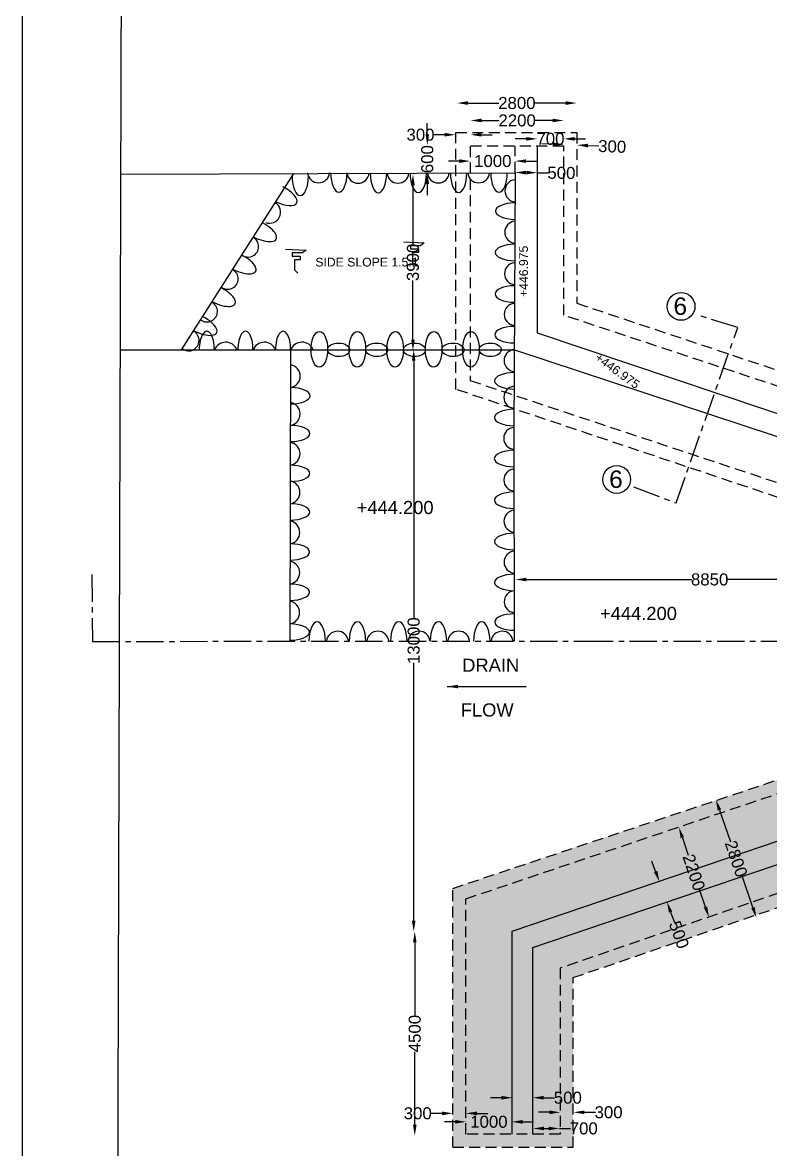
# Model space of a CAD drawing. Header units: millimetres. Extents: x 980 to 97004, y 2189 to 66609.
# Drawn here: x 980 to 18077, y 18321 to 44074 of the extents above; entities that cross this region are included whole.
import ezdxf

# ---------------------------------------------------------------- set-up
doc = ezdxf.new("R2010")
doc.units = ezdxf.units.MM
doc.header["$MEASUREMENT"] = 0
doc.linetypes.add('CENTER', pattern=[2, 1.25, -0.25, 0.25, -0.25])
doc.linetypes.add('DASHED', pattern=[0.75, 0.5, -0.25])
for name, color, linetype in [('DIM', 7, 'Continuous'), ('DWG', 7, 'Continuous'), ('TEXT', 7, 'Continuous')]:
    doc.layers.add(name, color=color, linetype=linetype)
doc.styles.get("Standard").update_dxf_attribs({"font": 'arial.ttf'})
doc.dimstyles.new('Civil', dxfattribs={"dimtxt": 275, "dimasz": 250, "dimexe": 0.1, "dimexo": 0.0625, "dimgap": 0.09, "dimtad": 0, "dimdec": 0, "dimzin": 12, "dimdsep": 46, "dimtxsty": 'Standard', "dimcen": 0.1, "dimse1": 1, "dimse2": 1, "dimadec": 0, "dimazin": 2, "dimtfac": 1, "dimtdec": 0, "dimtofl": 0, "dimtmove": 0, "dimatfit": 3, "dimfxl": 1, "dimfrac": 1, "dimtolj": 1, "dimtzin": 0, "dimarcsym": 0})

# ---------------------------------------------------------------- blocks, each defined once
blk = doc.blocks.new('*D80')
at = {"layer": 'Defpoints', "color": 0, "transparency": 16777216}
for p in [(10914, 42207), (13647, 42234), (13647, 42207)]:
    blk.add_point(p, dxfattribs=at)
at = {"layer": 'DIM', "color": 0, "lineweight": -2, "transparency": 16777216}
for p, q in [((11164, 42234), (11868, 42234)), ((13397, 42234), (12693, 42234))]:
    blk.add_line(p, q, dxfattribs=at)
at = {"layer": 'DIM', "color": 0, "transparency": 16777216}
for points in [[(11164, 42276), (11164, 42193), (10914, 42234)], [(13397, 42276), (13397, 42193), (13647, 42234)]]:
    blk.add_solid(points, dxfattribs=at)
at = {"layer": 'DIM', "color": 0, "transparency": 16777216, "insert": (12280, 42234), "char_height": 275, "attachment_point": 5}
blk.add_mtext('\\A1;2800', dxfattribs=at)
blk = doc.blocks.new('*D81')
at = {"layer": 'Defpoints', "color": 0, "transparency": 16777216}
for p in [(11223, 41875), (13348, 41875), (13348, 41836)]:
    blk.add_point(p, dxfattribs=at)
at = {"layer": 'DIM', "color": 0, "lineweight": -2, "transparency": 16777216}
for p, q in [((11473, 41836), (11873, 41836)), ((13098, 41836), (12699, 41836))]:
    blk.add_line(p, q, dxfattribs=at)
at = {"layer": 'DIM', "color": 0, "transparency": 16777216}
for points in [[(11473, 41878), (11473, 41795), (11223, 41836)], [(13098, 41878), (13098, 41795), (13348, 41836)]]:
    blk.add_solid(points, dxfattribs=at)
at = {"layer": 'DIM', "color": 0, "transparency": 16777216, "insert": (12286, 41836), "char_height": 275, "attachment_point": 5}
blk.add_mtext('\\A1;2200', dxfattribs=at)
blk = doc.blocks.new('*D82')
at = {"layer": 'Defpoints', "color": 0, "transparency": 16777216}
for p in [(10233, 41273), (10238, 41273), (10238, 40631)]:
    blk.add_point(p, dxfattribs=at)
at = {"layer": 'DIM', "color": 0, "lineweight": -2, "transparency": 16777216}
for p, q in [((10233, 41523), (10233, 41773)), ((10233, 40381), (10233, 40131))]:
    blk.add_line(p, q, dxfattribs=at)
at = {"layer": 'DIM', "color": 0, "transparency": 16777216}
for points in [[(10191, 41523), (10275, 41523), (10233, 41273)], [(10191, 40381), (10275, 40381), (10233, 40631)]]:
    blk.add_solid(points, dxfattribs=at)
at = {"layer": 'DIM', "color": 0, "transparency": 16777216, "insert": (10233, 40952), "char_height": 275, "attachment_point": 5, "rotation": 90}
blk.add_mtext('\\A1;600', dxfattribs=at)
blk = doc.blocks.new('*D83')
at = {"layer": 'Defpoints', "color": 0, "transparency": 16777216}
for p in [(10880, 41510), (10880, 40930), (11218, 40930)]:
    blk.add_point(p, dxfattribs=at)
at = {"layer": 'DIM', "color": 0, "lineweight": -2, "transparency": 16777216}
for p, q in [((10630, 41510), (10380, 41510)), ((11468, 41510), (11718, 41510))]:
    blk.add_line(p, q, dxfattribs=at)
at = {"layer": 'DIM', "color": 0, "transparency": 16777216}
for points in [[(10630, 41552), (10630, 41469), (10880, 41510)], [(11468, 41552), (11468, 41469), (11218, 41510)]]:
    blk.add_solid(points, dxfattribs=at)
at = {"layer": 'DIM', "color": 0, "transparency": 16777216, "insert": (10077, 41510), "char_height": 275, "attachment_point": 5}
blk.add_mtext('\\A1;300', dxfattribs=at)
blk = doc.blocks.new('*D84')
at = {"layer": 'Defpoints', "color": 0, "transparency": 16777216}
for p in [(11218, 40913), (12242, 40913), (12242, 40908)]:
    blk.add_point(p, dxfattribs=at)
at = {"layer": 'DIM', "color": 0, "lineweight": -2, "transparency": 16777216}
for p, q in [((10968, 40908), (10718, 40908)), ((12492, 40908), (12742, 40908))]:
    blk.add_line(p, q, dxfattribs=at)
at = {"layer": 'DIM', "color": 0, "transparency": 16777216}
for points in [[(10968, 40949), (10968, 40866), (11218, 40908)], [(12492, 40949), (12492, 40866), (12242, 40908)]]:
    blk.add_solid(points, dxfattribs=at)
at = {"layer": 'DIM', "color": 0, "transparency": 16777216, "insert": (11730, 40908), "char_height": 275, "attachment_point": 5}
blk.add_mtext('\\A1;1000', dxfattribs=at)
blk = doc.blocks.new('*D85')
at = {"layer": 'Defpoints', "color": 0, "transparency": 16777216}
for p in [(12239, 40642), (12745, 40642), (12745, 40637)]:
    blk.add_point(p, dxfattribs=at)
at = {"layer": 'DIM', "color": 0, "lineweight": -2, "transparency": 16777216}
for p, q in [((12489, 40645), (12495, 40645)), ((12745, 40642), (12995, 40640))]:
    blk.add_line(p, q, dxfattribs=at)
at = {"layer": 'DIM', "color": 0, "transparency": 16777216}
for points in [[(12489, 40687), (12489, 40603), (12239, 40648)], [(12496, 40687), (12495, 40603), (12745, 40642)]]:
    blk.add_solid(points, dxfattribs=at)
at = {"layer": 'DIM', "color": 0, "transparency": 16777216, "insert": (13298, 40637), "char_height": 275, "attachment_point": 5, "rotation": 359.3978}
blk.add_mtext('\\A1;500', dxfattribs=at)
blk = doc.blocks.new('*D86')
at = {"layer": 'Defpoints', "color": 0, "transparency": 16777216}
for p in [(12745, 41251), (13350, 41416), (13350, 41251)]:
    blk.add_point(p, dxfattribs=at)
at = {"layer": 'DIM', "color": 0, "lineweight": -2, "transparency": 16777216}
for p, q in [((12495, 41416), (12245, 41416)), ((13600, 41416), (13850, 41416))]:
    blk.add_line(p, q, dxfattribs=at)
at = {"layer": 'DIM', "color": 0, "transparency": 16777216}
for points in [[(12495, 41458), (12495, 41375), (12745, 41416)], [(13600, 41458), (13600, 41375), (13350, 41416)]]:
    blk.add_solid(points, dxfattribs=at)
at = {"layer": 'DIM', "color": 0, "transparency": 16777216, "insert": (13048, 41416), "char_height": 275, "attachment_point": 5}
blk.add_mtext('\\A1;700', dxfattribs=at)
blk = doc.blocks.new('*D87')
at = {"layer": 'Defpoints', "color": 0, "transparency": 16777216}
for p in [(13350, 41251), (13655, 41239), (13656, 41273)]:
    blk.add_point(p, dxfattribs=at)
at = {"layer": 'DIM', "color": 0, "lineweight": -2, "transparency": 16777216}
for p, q in [((13101, 41294), (12852, 41303)), ((13906, 41263), (14156, 41254))]:
    blk.add_line(p, q, dxfattribs=at)
at = {"layer": 'DIM', "color": 0, "transparency": 16777216}
for points in [[(13103, 41335), (13100, 41252), (13351, 41284)], [(13907, 41305), (13904, 41221), (13656, 41273)]]:
    blk.add_solid(points, dxfattribs=at)
at = {"layer": 'DIM', "color": 0, "transparency": 16777216, "insert": (14459, 41242), "char_height": 275, "attachment_point": 5, "rotation": 357.8216}
blk.add_mtext('\\A1;300', dxfattribs=at)
blk = doc.blocks.new('*D88')
at = {"layer": 'Defpoints', "color": 0, "transparency": 16777216}
for p in [(9905, 40606), (10026, 40606), (10026, 36579)]:
    blk.add_point(p, dxfattribs=at)
at = {"layer": 'DIM', "color": 0, "lineweight": -2, "transparency": 16777216}
for p, q in [((9905, 40356), (9905, 39003)), ((9905, 36829), (9905, 38182))]:
    blk.add_line(p, q, dxfattribs=at)
at = {"layer": 'DIM', "color": 0, "transparency": 16777216}
for points in [[(9863, 40356), (9946, 40356), (9905, 40606)], [(9863, 36829), (9946, 36829), (9905, 36579)]]:
    blk.add_solid(points, dxfattribs=at)
at = {"layer": 'DIM', "color": 0, "transparency": 16777216, "insert": (9905, 38593), "char_height": 275, "attachment_point": 5, "rotation": 90}
blk.add_mtext('\\A1;3900', dxfattribs=at)
blk = doc.blocks.new('*D89')
at = {"layer": 'Defpoints', "color": 0, "transparency": 16777216}
for p in [(9922, 36598), (10141, 36598), (10141, 23298)]:
    blk.add_point(p, dxfattribs=at)
at = {"layer": 'DIM', "color": 0, "lineweight": -2, "transparency": 16777216}
for p, q in [((9922, 36348), (9922, 30452)), ((9922, 23548), (9922, 29443))]:
    blk.add_line(p, q, dxfattribs=at)
at = {"layer": 'DIM', "color": 0, "transparency": 16777216}
for points in [[(9880, 36348), (9963, 36348), (9922, 36598)], [(9880, 23548), (9963, 23548), (9922, 23298)]]:
    blk.add_solid(points, dxfattribs=at)
at = {"layer": 'DIM', "color": 0, "transparency": 16777216, "insert": (9922, 29948), "char_height": 275, "attachment_point": 5, "rotation": 90}
blk.add_mtext('\\A1;13000', dxfattribs=at)
blk = doc.blocks.new('*D90')
at = {"layer": 'Defpoints', "color": 0, "transparency": 16777216}
for p in [(9934, 23301), (9934, 18636), (9946, 18636)]:
    blk.add_point(p, dxfattribs=at)
at = {"layer": 'DIM', "color": 0, "lineweight": -2, "transparency": 16777216}
for p, q in [((9946, 23051), (9946, 21385)), ((9946, 18886), (9946, 20553))]:
    blk.add_line(p, q, dxfattribs=at)
at = {"layer": 'DIM', "color": 0, "transparency": 16777216}
for points in [[(9905, 23051), (9988, 23051), (9946, 23301)], [(9905, 18886), (9988, 18886), (9946, 18636)]]:
    blk.add_solid(points, dxfattribs=at)
at = {"layer": 'DIM', "color": 0, "transparency": 16777216, "insert": (9946, 20969), "char_height": 275, "attachment_point": 5, "rotation": 90}
blk.add_mtext('\\A1;4500', dxfattribs=at)
blk = doc.blocks.new('*D93')
at = {"layer": 'Defpoints', "color": 0, "transparency": 16777216}
for p in [(10818, 19146), (10818, 19070), (11117, 19070)]:
    blk.add_point(p, dxfattribs=at)
at = {"layer": 'DIM', "color": 0, "lineweight": -2, "transparency": 16777216}
for p, q in [((10568, 19146), (10318, 19146)), ((11367, 19146), (11617, 19146))]:
    blk.add_line(p, q, dxfattribs=at)
at = {"layer": 'DIM', "color": 0, "transparency": 16777216}
for points in [[(10568, 19188), (10568, 19104), (10818, 19146)], [(11367, 19188), (11367, 19104), (11117, 19146)]]:
    blk.add_solid(points, dxfattribs=at)
at = {"layer": 'DIM', "color": 0, "transparency": 16777216, "insert": (10014, 19146), "char_height": 275, "attachment_point": 5}
blk.add_mtext('\\A1;300', dxfattribs=at)
blk = doc.blocks.new('*D94')
at = {"layer": 'Defpoints', "color": 0, "transparency": 16777216}
for p in [(11122, 19000), (12160, 19000), (12160, 18953)]:
    blk.add_point(p, dxfattribs=at)
at = {"layer": 'DIM', "color": 0, "lineweight": -2, "transparency": 16777216}
for p, q in [((10872, 18953), (10622, 18953)), ((12410, 18953), (12660, 18953))]:
    blk.add_line(p, q, dxfattribs=at)
at = {"layer": 'DIM', "color": 0, "transparency": 16777216}
for points in [[(10872, 18994), (10872, 18911), (11122, 18953)], [(12410, 18994), (12410, 18911), (12160, 18953)]]:
    blk.add_solid(points, dxfattribs=at)
at = {"layer": 'DIM', "color": 0, "transparency": 16777216, "insert": (11641, 18953), "char_height": 275, "attachment_point": 5}
blk.add_mtext('\\A1;1000', dxfattribs=at)
blk = doc.blocks.new('*D95')
at = {"layer": 'Defpoints', "color": 0, "transparency": 16777216}
for p in [(12641, 19503), (12178, 19293), (12641, 19293)]:
    blk.add_point(p, dxfattribs=at)
at = {"layer": 'DIM', "color": 0, "lineweight": -2, "transparency": 16777216}
for p, q in [((11928, 19503), (11678, 19503)), ((12891, 19503), (13141, 19503))]:
    blk.add_line(p, q, dxfattribs=at)
at = {"layer": 'DIM', "color": 0, "transparency": 16777216}
for points in [[(11928, 19545), (11928, 19462), (12178, 19503)], [(12891, 19545), (12891, 19462), (12641, 19503)]]:
    blk.add_solid(points, dxfattribs=at)
at = {"layer": 'DIM', "color": 0, "transparency": 16777216, "insert": (13445, 19503), "char_height": 275, "attachment_point": 5}
blk.add_mtext('\\A1;500', dxfattribs=at)
blk = doc.blocks.new('*D96')
at = {"layer": 'Defpoints', "color": 0, "transparency": 16777216}
for p in [(13257, 18801), (12653, 18742), (13257, 18742)]:
    blk.add_point(p, dxfattribs=at)
at = {"layer": 'DIM', "color": 0, "lineweight": -2, "transparency": 16777216}
for p, q in [((12903, 18801), (13007, 18801)), ((13257, 18801), (13507, 18801))]:
    blk.add_line(p, q, dxfattribs=at)
at = {"layer": 'DIM', "color": 0, "transparency": 16777216}
for points in [[(12903, 18842), (12903, 18759), (12653, 18801)], [(13007, 18842), (13007, 18759), (13257, 18801)]]:
    blk.add_solid(points, dxfattribs=at)
at = {"layer": 'DIM', "color": 0, "transparency": 16777216, "insert": (13809, 18801), "char_height": 275, "attachment_point": 5}
blk.add_mtext('\\A1;700', dxfattribs=at)
blk = doc.blocks.new('*D97')
at = {"layer": 'Defpoints', "color": 0, "transparency": 16777216}
for p in [(13275, 19152), (13574, 19170), (13574, 19152)]:
    blk.add_point(p, dxfattribs=at)
at = {"layer": 'DIM', "color": 0, "lineweight": -2, "transparency": 16777216}
for p, q in [((13025, 19170), (12775, 19170)), ((13824, 19170), (14074, 19170))]:
    blk.add_line(p, q, dxfattribs=at)
at = {"layer": 'DIM', "color": 0, "transparency": 16777216}
for points in [[(13025, 19211), (13025, 19128), (13275, 19170)], [(13824, 19211), (13824, 19128), (13574, 19170)]]:
    blk.add_solid(points, dxfattribs=at)
at = {"layer": 'DIM', "color": 0, "transparency": 16777216, "insert": (14377, 19170), "char_height": 275, "attachment_point": 5}
blk.add_mtext('\\A1;300', dxfattribs=at)
blk = doc.blocks.new('*D98')
at = {"layer": 'Defpoints', "color": 0, "transparency": 16777216}
for p in [(16052, 25706), (16672, 23621), (16741, 23644)]:
    blk.add_point(p, dxfattribs=at)
at = {"layer": 'DIM', "color": 0, "lineweight": -2, "transparency": 16777216}
for p, q in [((16063, 25446), (16197, 25044)), ((16593, 23858), (16458, 24261))]:
    blk.add_line(p, q, dxfattribs=at)
at = {"layer": 'DIM', "color": 0, "transparency": 16777216}
for points in [[(16102, 25459), (16023, 25433), (15984, 25683)], [(16632, 23872), (16553, 23845), (16672, 23621)]]:
    blk.add_solid(points, dxfattribs=at)
at = {"layer": 'DIM', "color": 0, "transparency": 16777216, "insert": (16328, 24652), "char_height": 275, "attachment_point": 5, "rotation": 288.4536}
blk.add_mtext('\\A1;2200', dxfattribs=at)
blk = doc.blocks.new('*D99')
at = {"layer": 'Defpoints', "color": 0, "transparency": 16777216}
for p in [(16830, 26314), (17758, 23614), (17758, 23614)]:
    blk.add_point(p, dxfattribs=at)
at = {"layer": 'DIM', "color": 0, "lineweight": -2, "transparency": 16777216}
for p, q in [((16912, 26078), (17160, 25354)), ((17677, 23851), (17428, 24574))]:
    blk.add_line(p, q, dxfattribs=at)
at = {"layer": 'DIM', "color": 0, "transparency": 16777216}
for points in [[(16951, 26091), (16872, 26064), (16830, 26314)], [(17716, 23864), (17637, 23837), (17758, 23614)]]:
    blk.add_solid(points, dxfattribs=at)
at = {"layer": 'DIM', "color": 0, "transparency": 16777216, "insert": (17294, 24964), "char_height": 275, "attachment_point": 5, "rotation": 288.96}
blk.add_mtext('\\A1;2800', dxfattribs=at)
blk = doc.blocks.new('*D100')
at = {"layer": 'Defpoints', "color": 0, "transparency": 16777216}
for p in [(15624, 24471), (15709, 23982), (15793, 24013)]:
    blk.add_point(p, dxfattribs=at)
at = {"layer": 'DIM', "color": 0, "lineweight": -2, "transparency": 16777216}
for p, q in [((15452, 24674), (15366, 24909)), ((15795, 23747), (15882, 23513))]:
    blk.add_line(p, q, dxfattribs=at)
at = {"layer": 'DIM', "color": 0, "transparency": 16777216}
for points in [[(15491, 24689), (15413, 24660), (15539, 24440)], [(15835, 23761), (15756, 23733), (15709, 23982)]]:
    blk.add_solid(points, dxfattribs=at)
at = {"layer": 'DIM', "color": 0, "transparency": 16777216, "insert": (15987, 23228), "char_height": 275, "attachment_point": 5, "rotation": 290.3028}
blk.add_mtext('\\A1;500', dxfattribs=at)
blk = doc.blocks.new('*D182')
at = {"layer": 'Defpoints', "color": 0, "transparency": 16777216}
for p in [(12247, 31289), (21127, 31346), (21127, 31289)]:
    blk.add_point(p, dxfattribs=at)
at = {"layer": 'DIM', "color": 0, "lineweight": -2, "transparency": 16777216}
for p, q in [((12497, 31346), (16276, 31346)), ((20877, 31346), (17097, 31346))]:
    blk.add_line(p, q, dxfattribs=at)
at = {"layer": 'DIM', "color": 0, "transparency": 16777216}
for points in [[(12497, 31387), (12497, 31304), (12247, 31346)], [(20877, 31387), (20877, 31304), (21127, 31346)]]:
    blk.add_solid(points, dxfattribs=at)
at = {"layer": 'DIM', "color": 0, "transparency": 16777216, "insert": (16687, 31346), "char_height": 275, "attachment_point": 5}
blk.add_mtext('\\A1;8850', dxfattribs=at)

msp = doc.modelspace()

# ---------------------------------------------------------------- hatches: boundary and pattern name
at = {"layer": 'DWG'}
h = msp.add_hatch(dxfattribs=at)
h.set_pattern_fill('AR-CONC', color=256, scale=50)
h.set_pattern_definition([(50, (0, 0), (358.63, -31.376), [37.5, -412.5]), (355, (0, 0), (-69.3757, 376.096), [30, -330]), (100.4514, (29.9, -2.6), (289.2544, 344.72), [31.87, -350.571]), (46.1842, (0, 100), (533.6207, -82.7596), [56.25, -618.75]), (96.6356, (44.47, 93.1), (467.331, 487.059), [47.805, -525.857]), (351.1842, (0, 100), (467.331, 487.059), [45, -495]), (21, (50, 75), (298.4535, -201.3094), [37.5, -412.5]), (326, (50, 75), (121.6577, 362.575), [30, -330]), (71.4514, (74.87, 58.22), (420.1112, 161.2656), [31.87, -350.571]), (37.5, (0, 0), (6.07993, 166.44693), [0, -326, 0, -335, 0, -331.25]), (7.5, (0, 0), (131.5348, 197.2059), [0, -191, 0, -318.5, 0, -126.25]), (327.5, (-111.5, 0), (266.9112, -11.27744), [0, -125, 0, -390, 0, -517.5]), (317.5, (-161.5, 0), (291.5931, 50.0525), [0, -162.5, 0, -259, 0, -367.5])])
h.paths.add_polyline_path([(13563.8, 22247.9), (20722, 24697.1), (20722, 24083.4), (21104.2, 24083.4), (21110.7, 25159), (13268.5, 22461.9), (13268.5, 18669.1), (11115.7, 18669.1), (11115.7, 24049.7), (21124.4, 27424.3), (21126.6, 27782.1), (20750.5, 27782.1), (20750.5, 27605.7), (10814.6, 24288.2), (10814.6, 18370), (13563.8, 18370)])
h.paths.add_polyline_path([(12645.8, 22935.3), (21114.6, 25807.9), (21117.9, 26342), (12164.2, 23303.3), (12164, 18669.1), (12645.8, 18669.1)], flags=16)
h.paths.add_polyline_path([(13268.5, 22461.9), (21110.7, 25159), (21114.6, 25807.9), (12645.8, 22935.3), (12645.8, 18669.1), (13268.5, 18669.1)], flags=16)
h.paths.add_polyline_path([(12164.2, 23303.3), (21117.9, 26342), (21124.4, 27424.3), (11115.7, 24049.7), (11115.7, 18669.1), (12164, 18669.1)], flags=17)

# ---------------------------------------------------------------- linework, layer by layer
msp.add_lwpolyline([(97003.8, 2188.9), (979.6, 2188.9), (979.6, 66608.7), (97003.8, 66608.7)], close=True)
for points in [[(3160.7, 16751.2), (3250.7, 47832.6), (3653.7, 47832.6), (3929.8, 48689.8), (4497, 47072.2), (4803, 47825.1), (22040.2, 47786.1), (26264.3, 47786.1), (27879.1, 47786.1), (28164, 48616.1), (28704.9, 46995.4), (29007.2, 47750.1), (41417.3, 47653.1), (41671.8, 48487.3), (42252.5, 46898.3), (42507, 47637.2), (48071.7, 47637.2), (48381.9, 48488), (48891, 46883.1), (49169.4, 47598.1), (53439.5, 47598.1)], [(12745, 41251), (12745, 36980.7), (21165.2, 34154.9), (26251.2, 34142.1)], [(3229.8, 40610.2), (12239, 40642.2), (12209.6, 34694.4), (12221.8, 29937.2)], [(4617.2, 36591.6), (7177.9, 40624.2)], [(6992.1, 38898.9), (7461.8, 38872.2), (7376.4, 38808.3), (7146.9, 38808.3), (7146.9, 38739), (7146.9, 38739), (7328.4, 38739), (7328.4, 38653.6), (7275, 38653.6), (7275, 38653.6), (7194.9, 38653.6), (7194.9, 38547), (7194.9, 38547), (7194.9, 38424.4), (7275, 38349.7)], [(9692.8, 39064.2), (10162.5, 39037.5), (10077.1, 38973.5), (9847.6, 38973.5), (9847.6, 38904.2), (9847.6, 38904.2), (10029.1, 38904.2), (10029.1, 38818.9), (9975.7, 38818.9), (9975.7, 38818.9), (9895.6, 38818.9), (9895.6, 38712.3), (9895.6, 38712.3), (9895.6, 38589.7), (9975.7, 38515)], [(3218.1, 36591.6), (12228.7, 36591.6), (21162.1, 33647.7), (21581.1, 33659.1), (58393, 33472.5), (58393, 29410.7), (58343.3, 26183.4), (58343.3, 25025.7), (55636.1, 25025.7), (55635.5, 29761.5)], [(7094.4, 29934.4), (7113.5, 36591.6)], [(21117.9, 26342), (12164.2, 23303.3), (12164, 18669.1)], [(12645.8, 18669.1), (12645.8, 22935.3), (21114.6, 25807.9)]]:
    msp.add_lwpolyline(points, dxfattribs=at)
at = {"layer": 'DWG', "linetype": 'DASHED', "ltscale": 500}
for points in [[(29616.6, 32251.3), (26645.7, 32251.3), (26645.7, 32159.3), (20756, 32159.3), (20756, 32381.2), (10887.3, 35691.9), (10887.3, 41559.3), (13654.7, 41559.3), (13654.7, 37658.1), (20768.5, 35284.5), (20768.5, 35882), (26663, 35882), (26663, 35061), (30421, 35061), (30427.5, 34715)], [(21169, 34793.8), (13350, 37384.2), (13350, 41251), (11211.7, 41251), (11211.7, 35893.3), (21155.7, 32589.2), (29619.2, 32547.2)], [(12239, 40642.2), (12241.7, 41251)], [(10814.6, 18370), (10814.6, 24288.2), (20750.5, 27605.7), (20750.5, 27782.1)], [(21110.7, 25159), (13268.5, 22461.9), (13268.5, 18669.1), (11115.7, 18669.1), (11115.7, 24049.7), (21124.4, 27424.3)], [(10814.6, 18370), (13563.8, 18370), (13563.8, 22247.9), (20722, 24697.1)]]:
    msp.add_lwpolyline(points, dxfattribs=at)
at = {"layer": 'DWG', "linetype": 'CENTER', "ltscale": 500}
for points in [[(14948.8, 33461.6), (15919.5, 33095.1), (17328.3, 37103.5), (16416.8, 37387.3)], [(2561, 31463.6), (2580.3, 29931.9), (13857.7, 29938.2), (36282.4, 29938.2), (53097.9, 29781.7), (76552.5, 29594.7), (78658.2, 29594.7), (78658.2, 30823.6)]]:
    msp.add_lwpolyline(points, dxfattribs=at)
at = {"layer": 'DWG'}
for centre, radius, start, end in [((7747, 40662.4), 251.5, 185.13505, 354.92868), ((8651.4, 40652.6), 251.5, 185.13505, 354.92868), ((9562.8, 40655.9), 251.5, 185.13505, 354.92868), ((10485, 40659.1), 251.5, 185.13505, 354.92868), ((11407.3, 40662.4), 251.5, 185.13505, 354.92868), ((12258.3, 40228.5), 251.5, 95.13505, 264.92868), ((6627.5, 39741), 251.5, 249.15721, 58.95084), ((12253.6, 39282.7), 251.5, 95.13505, 264.92868), ((6138.4, 38954.4), 238.9, 233.37044, 61.79851), ((5670.1, 38216.9), 238.9, 233.37044, 61.79851), ((12248.9, 38334.8), 251.5, 95.13505, 264.92868), ((5196.5, 37471.1), 238.9, 233.37044, 61.79851), ((12241.5, 37404.6), 251.5, 95.13505, 264.92868), ((4776.7, 36810), 238.9, 233.37044, 61.79851), ((5624.7, 36491.8), 277.9, 21.04576, 159.62128), ((6506.8, 36491.8), 277.9, 21.04576, 159.62128), ((7366.8, 36491.8), 277.9, 21.04576, 159.62128), ((12239.1, 36350.1), 251.5, 95.13505, 264.92868), ((7066.3, 35993.4), 262.5, 279.82184, 79.84899), ((12234.9, 35510.4), 251.5, 95.13505, 264.92868), ((7063.8, 35129.8), 262.5, 279.82184, 79.84899), ((12232, 34573.2), 251.5, 95.13505, 264.92868), ((7061.2, 34218.7), 262.5, 279.82184, 79.84899), ((12234.4, 33621.2), 251.5, 95.13505, 264.92868), ((7058.7, 33337.6), 262.5, 279.82184, 79.84899), ((12236.8, 32678.8), 251.5, 95.13505, 264.92868), ((7056, 32422.3), 262.5, 279.82184, 79.84899), ((12239.2, 31742.9), 251.5, 95.13505, 264.92868), ((7053.4, 31501.8), 262.5, 279.82184, 79.84899), ((12241.5, 30837.8), 251.5, 95.13505, 264.92868), ((7050.8, 30591.3), 262.5, 279.82184, 79.84899), ((8178.5, 29912.6), 251.5, 5.13505, 174.92868), ((9100.7, 29913.1), 251.5, 5.13505, 174.92868), ((10044.2, 29913.7), 251.5, 5.13505, 174.92868), ((10950.4, 29914.2), 251.5, 5.13505, 174.92868), ((11941.9, 29912.6), 251.5, 5.13505, 174.92868)]:
    msp.add_arc(centre, radius, start, end, dxfattribs=at)
for centre, major_axis, ratio, start_param, end_param in [((7328.8, 40584.3), (0, -465.9), 0.4057146, 4.7551024, 7.8117195), ((8210.8, 40660.1), (0, -465.9), 0.4057146, 4.7551024, 7.8117195), ((9115.2, 40650.3), (0, -465.9), 0.4057146, 4.7551024, 7.8117195), ((10026.6, 40653.5), (0, -465.9), 0.4057146, 4.7551024, 7.8117195), ((10948.8, 40656.8), (0, -465.9), 0.4057146, 4.7551024, 7.8117195), ((11871.1, 40660.1), (0, -465.9), 0.4057146, 4.7551024, 7.8117195), ((6832.7, 40156.9), (418.8, -204.1), 0.4057146, 4.7551024, 7.8117195), ((12255.9, 39764.8), (-465.9, 0), 0.4057146, 4.7551024, 7.8117195), ((6361.4, 39335.3), (418.8, -204.1), 0.4057146, 4.6627838, 7.8117195), ((12251.3, 38819), (-465.9, 0), 0.4057146, 4.7551024, 7.8117195), ((5893.1, 38597.9), (418.8, -204.1), 0.4057146, 4.6627838, 7.8117195), ((5419.6, 37852.1), (418.8, -204.1), 0.4057146, 4.6627838, 7.8117195), ((12246.6, 37871.1), (-465.9, 0), 0.4057146, 4.7551024, 7.8117195), ((4999.7, 37191), (418.8, -204.1), 0.4057146, 4.6627838, 7.8117195), ((12239.2, 36940.8), (-465.9, 0), 0.4057146, 4.7551024, 7.8117195), ((5191.6, 36606.2), (4.4, 414.1), 0.4172322, 4.6815491, 7.8937081), ((6073.7, 36606.2), (4.4, 414.1), 0.4172322, 4.6815491, 7.8937081), ((6933.8, 36606.2), (4.4, 414.1), 0.4172322, 4.6815491, 7.8937081), ((12236.7, 35886.3), (-465.9, 0), 0.4057146, 4.7551024, 7.8117195), ((7099.2, 35546.1), (454.2, 0), 0.4106283, 4.746179, 7.8178325), ((12232.6, 35046.6), (-465.9, 0), 0.4057146, 4.7551024, 7.8117195), ((7096.7, 34682.6), (454.2, 0), 0.4106283, 4.746179, 7.8178325), ((12229.6, 34109.4), (-465.9, 0), 0.4057146, 4.7551024, 7.8117195), ((7094.1, 33771.5), (454.2, 0), 0.4106283, 4.746179, 7.8178325), ((12232.1, 33157.4), (-465.9, 0), 0.4057146, 4.7551024, 7.8117195), ((7091.5, 32890.3), (454.2, 0), 0.4106283, 4.746179, 7.8178325), ((12234.5, 32215), (-465.9, 0), 0.4057146, 4.7551024, 7.8117195), ((7088.9, 31975.1), (454.2, 0), 0.4106283, 4.746179, 7.8178325), ((12236.9, 31279.1), (-465.9, 0), 0.4057146, 4.7551024, 7.8117195), ((7086.3, 31054.6), (454.2, 0), 0.4106283, 4.746179, 7.8178325), ((12239.2, 30374), (-465.9, 0), 0.4057146, 4.7551024, 7.8117195), ((7083.6, 30144), (454.2, 0), 0.4106283, 4.746179, 7.8178325), ((7714.7, 29915), (0, 465.9), 0.4057146, 4.7551024, 7.8117195), ((8636.9, 29915.5), (0, 465.9), 0.4057146, 4.7551024, 7.8117195), ((9580.4, 29916), (0, 465.9), 0.4057146, 4.7551024, 7.8117195), ((10486.7, 29916.5), (0, 465.9), 0.4057146, 4.7551024, 7.8117195), ((11478.1, 29915), (0, 465.9), 0.4057146, 4.7551024, 7.8117195)]:
    msp.add_ellipse(centre, major_axis=major_axis, ratio=ratio, start_param=start_param, end_param=end_param, dxfattribs=at)
for centre, major_axis, ratio in [((7764.5, 36605.2), (4.4, 409.7), 0.46251), ((8633.4, 36605.2), (4.4, 409.7), 0.46251), ((9497.8, 36605.2), (4.4, 409.7), 0.46251), ((10378.7, 36605.2), (4.4, 409.7), 0.46251), ((11229.9, 36605.2), (4.4, 409.7), 0.46251), ((8205.5, 36596.2), (-251.5, 4.6), 0.6129206), ((9074.3, 36596.2), (-251.5, 4.6), 0.6129206), ((9938.8, 36596.2), (-251.5, 4.6), 0.6129206), ((10819.6, 36596.2), (-251.5, 4.6), 0.6129206), ((11670.9, 36596.2), (-251.5, 4.6), 0.6129206)]:
    msp.add_ellipse(centre, major_axis=major_axis, ratio=ratio, dxfattribs=at)
at = {"layer": 'TEXT'}
for centre in [(16034.2, 37586.6), (14562.8, 33632.3)]:
    msp.add_circle(centre, 317.2, dxfattribs=at)

# ---------------------------------------------------------------- texts
for rotation, p in [(90, (12532.8, 37802.6)), (324.21486, (14045.2, 36376.2))]:
    msp.add_text('+446.975', height=200, rotation=rotation, dxfattribs=at).set_placement(p)
for s, height, p in [('SIDE SLOPE 1.5:1', 200, (7672.4, 38499.6)), ('6', 400, (15860.6, 37393)), ('6', 400, (14389.2, 33438.7)), ('+444.200', 300, (8617, 32841.4)), ('+444.200', 300, (14179.7, 30420.4)), ('DRAIN', 300, (11030.1, 29238.1)), ('FLOW', 300, (10996.5, 28215.3))]:
    msp.add_text(s, height=height, dxfattribs=at).set_placement(p)

# ---------------------------------------------------------------- dimensions: what is measured, and where the dimension line sits
at = {"layer": 'DIM'}
for p1, p2, distance, text, picture, middle in [((10913.5, 42206.8), (13647.3, 42206.8), 27.6, '2800', '*D80', (12280.4, 42234.4)), ((11223.4, 41875.1), (13348.4, 41875.1), -38.7, '2200', '*D81', (12285.9, 41836.4)), ((10238.4, 40631.3), (10238.4, 41272.6), 5.5, '600', '*D82', (10232.9, 40951.9)), ((11217.9, 40929.8), (10880.3, 40929.8), -580.4, '300', '*D83', (10077, 41510.3)), ((12745, 41251), (13350, 41251), 165.3, '700', '*D86', (13047.5, 41416.3)), ((13350, 41251), (13654.7, 41239.4), 33.1, '300', '*D87', (14458.7, 41242)), ((11217.9, 40913.3), (12241.7, 40913.3), -5.5, '1000', '*D84', (11729.8, 40907.7)), ((12239, 40642.2), (12745, 40636.9), 5.5, '500', '*D85', (13298.5, 40636.6)), ((10025.8, 36579.4), (10025.8, 40605.8), 121.1, '3900', '*D88', (9904.6, 38592.6)), ((10141, 23297.5), (10141, 36597.6), 219.4, '13000', '*D89', (9921.6, 29947.6)), ((12246.9, 31289), (21127, 31289), 56.7, '8850', '*D182', (16686.9, 31345.7)), ((16830.4, 26314), (17757.9, 23614.3), 0, '2800', '*D99', (17294.1, 24964.2)), ((16052.5, 25706.3), (16740.6, 23644.2), -72.5, '2200', '*D98', (16327.8, 24652.3)), ((15623.6, 24471), (15793.2, 24012.8), -90.1, '500', '*D100', (15987.5, 23228)), ((9933.6, 23301.3), (9933.6, 18636.4), 12.8, '4500', '*D90', (9946.4, 20968.8)), ((12178, 19292.6), (12641.3, 19292.6), 210.9, '500', '*D95', (13444.7, 19503.5)), ((11116.6, 19070), (10817.5, 19070), -76.2, '300', '*D93', (10014.2, 19146.1)), ((13274.6, 19152), (13573.7, 19152), 17.6, '300', '*D97', (14377, 19169.6)), ((11122.5, 18999.7), (12160.4, 18999.7), -46.9, '1000', '*D94', (11641.5, 18952.8)), ((12653, 18742), (13257, 18742), 58.6, '700', '*D96', (13809.3, 18800.5))]:
    dim = msp.add_aligned_dim(p1=p1, p2=p2, distance=distance, text=text, dimstyle='Civil', dxfattribs=at)
    dim.commit()
    dim.dimension.update_dxf_attribs({"geometry": picture, "text_midpoint": middle})

# ---------------------------------------------------------------- leaders
msp.add_leader([(10686.9, 28899.7), (12493.2, 28899.7)], dimstyle='Civil', override={"dimgap": 0.09, "dimtad": 0}, dxfattribs=at)

doc.saveas('drawing.dxf')
